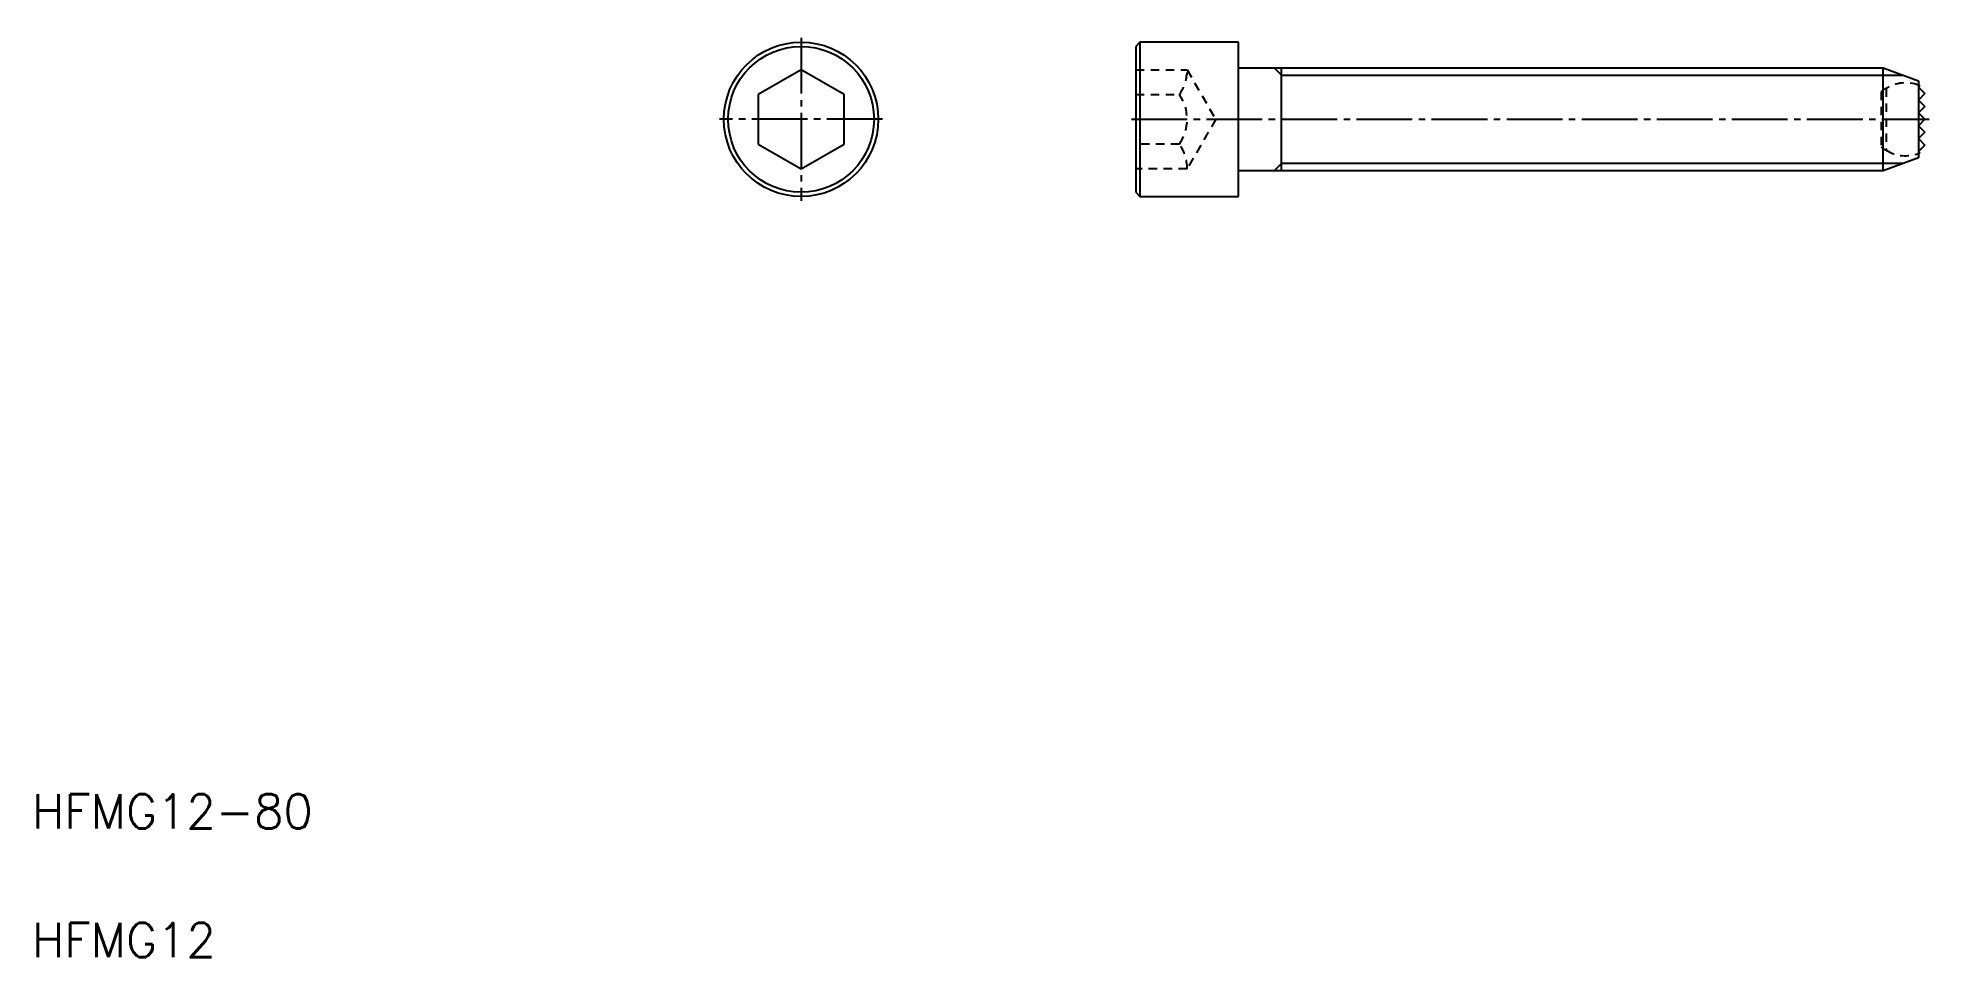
# Model space of a CAD drawing. Extents: x 11 to 231, y 10 to 117.
import ezdxf

# ---------------------------------------------------------------- set-up
doc = ezdxf.new("R2010")
doc.units = 0
doc.header["$LTSCALE"] = 0.5
doc.linetypes.add('CENTER', pattern=[17.5, 13, -1.5, 1.5, -1.5])
doc.linetypes.add('DASHED', pattern=[3.5, 2, -1.5])
doc.layers.get('0').update_dxf_attribs({"linetype": 'CONTINUOUS'})
doc.layers.add('CENTER', color=1, linetype='CENTER')
doc.styles.get("Standard").update_dxf_attribs({"font": 'txt.shx'})

msp = doc.modelspace()

# ---------------------------------------------------------------- linework, layer by layer
for p, q in [((139.162885, 116.686835), (138.662885, 116.186835)), ((138.662885, 116.186835), (138.662885, 99.186835)), ((150.662885, 116.686835), (139.162885, 116.686835)), ((139.162885, 116.686835), (139.162885, 98.686835)), ((150.662885, 98.686835), (150.662885, 116.686835)), ((99.662885, 113.460338), (94.662885, 110.573586)), ((104.662885, 110.573586), (99.662885, 113.460338)), ((150.662885, 113.686835), (225.791669, 113.686835)), ((155.662885, 101.686835), (155.662885, 113.686835)), ((225.791669, 101.686835), (225.791669, 113.686835)), ((225.791669, 113.686835), (229.912885, 112.186835)), ((94.662885, 110.573586), (94.662885, 104.800083)), ((104.662885, 104.800083), (104.662885, 110.573586)), ((229.912885, 112.186835), (229.912885, 103.186835)), ((230.074309, 111.598258), (229.912885, 111.436835)), ((229.912885, 111.436835), (230.662885, 110.686835)), ((230.662885, 110.686835), (229.912885, 109.936835)), ((229.912885, 109.936835), (230.662885, 109.186835)), ((230.662885, 109.186835), (229.912885, 108.436835)), ((229.912885, 108.436835), (230.662885, 107.686835)), ((150.662885, 107.686835), (150.662985, 107.686835)), ((230.662885, 107.686835), (229.912885, 106.936835)), ((229.912885, 106.936835), (230.662885, 106.186835)), ((230.662885, 106.186835), (229.912885, 105.436835)), ((94.662885, 104.800083), (99.662885, 101.913332)), ((99.662885, 101.913332), (104.662885, 104.800083)), ((229.912885, 105.436835), (230.662885, 104.686835)), ((230.662885, 104.686835), (229.912885, 103.936835)), ((229.912885, 103.936835), (230.074309, 103.775411)), ((150.662885, 103.186835), (150.662885, 103.186935)), ((225.791669, 101.686835), (150.662885, 101.686835)), ((229.912885, 103.186835), (225.791669, 101.686835)), ((138.662885, 99.186835), (139.162885, 98.686835)), ((139.162885, 98.686835), (150.662885, 98.686835))]:
    msp.add_line(p, q)
at = {"color": 3, "linetype": 'DASHED'}
for p, q in [((138.662885, 113.460337), (144.662885, 113.460337)), ((144.662885, 113.460337), (147.996218, 107.686835)), ((138.662885, 110.573586), (143.762885, 110.573586)), ((225.562885, 110.906835), (225.562885, 104.466835)), ((226.162002, 111.292386), (226.161118, 104.081835)), ((147.996218, 107.686835), (144.662885, 101.913332)), ((143.762885, 104.800083), (138.662885, 104.800083)), ((144.662885, 101.913332), (138.662885, 101.913332))]:
    msp.add_line(p, q, dxfattribs=at)
at = {"color": 3}
for p, q in [((154.812885, 113.686835), (155.662885, 112.836835)), ((155.662885, 112.836835), (228.127024, 112.836835)), ((155.662885, 102.536835), (154.812885, 101.686835)), ((228.127024, 102.536835), (155.662885, 102.536835))]:
    msp.add_line(p, q, dxfattribs=at)
for radius in [9, 8.5]:
    msp.add_circle((99.662885, 107.686835), radius)
at = {"color": 3, "linetype": 'DASHED'}
for centre, radius, start, end in [((139.582885, 113.460453), 5.08, 325.369568, 359.998698), ((139.583255, 107.686835), 5.07963, 325.368265, 34.631735), ((227.009855, 109.316622), 2.15, 113.22546, 132.299751), ((228.412002, 107.686835), 4.25, 69.31996, 121.965719), ((139.582885, 101.913217), 5.08, 0.001302, 34.630432), ((227.009496, 106.057374), 2.15, 227.713158, 246.759319), ((228.412002, 107.686835), 4.25, 238.020246, 290.68004)]:
    msp.add_arc(centre, radius, start, end, dxfattribs=at)
for start, end in [(66.975106, 69.319958), (290.680042, 293.024894)]:
    msp.add_arc((228.412002, 107.686835), 4.25, start, end)
at = {"layer": 'CENTER'}
for p, q in [((99.662885, 117.186835), (99.662885, 98.186835)), ((109.162885, 107.686835), (90.162885, 107.686835)), ((138.162885, 107.686835), (231.162885, 107.686835))]:
    msp.add_line(p, q, dxfattribs=at)

# ---------------------------------------------------------------- texts
for s, p in [('HFMG12-80', (10, 25)), ('HFMG12', (10, 10))]:
    msp.add_text(s, height=4).set_placement(p)

doc.saveas('drawing.dxf')
